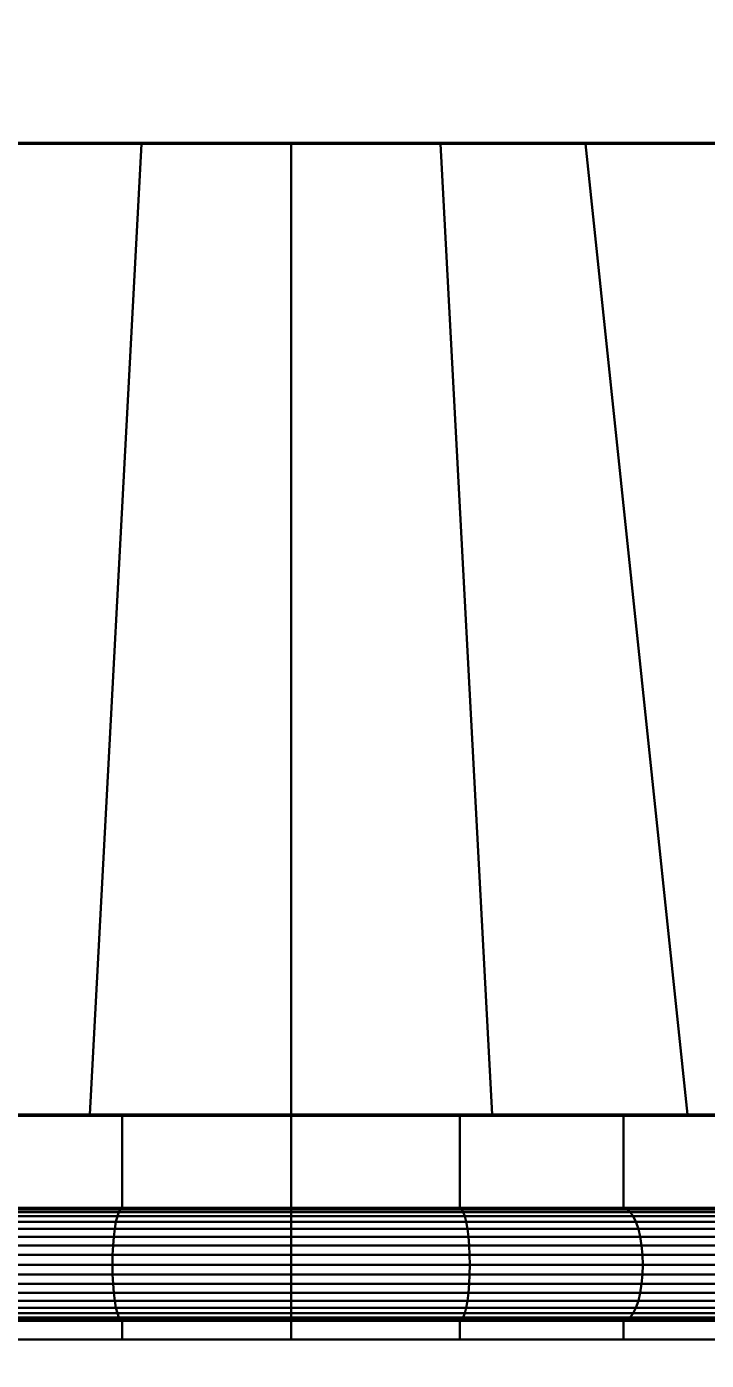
# Model space of a CAD drawing. Header units: millimetres. Extents: x 4647 to 73915, y -13612 to -8141.
# Drawn here: x 17232.52 to 17241.6, y -10366.32 to -10348.49 of the extents above; entities that cross this region are included whole.
import ezdxf

# ---------------------------------------------------------------- set-up
doc = ezdxf.new("R2010")
doc.units = ezdxf.units.MM
doc.layers.add('a_wymiary', color=250, linetype='Continuous', lineweight=9)
doc.layers.add('Konstrukcja - Ogólne', color=7, linetype='Continuous')
doc.styles.get("Standard").update_dxf_attribs({"font": 'arial.ttf'})
doc.dimstyles.new('1-100', dxfattribs={"dimtxt": 13, "dimasz": 15, "dimexe": 10, "dimexo": 20, "dimgap": 5, "dimtad": 1, "dimdec": 1, "dimrnd": 0.5, "dimtxsty": 'Standard', "dimblk": 'ARCHTICK', "dimcen": 0.09, "dimdle": 10, "dimadec": 0, "dimazin": 0, "dimtfac": 1, "dimtdec": 1, "dimtofl": 0, "dimtmove": 0, "dimatfit": 3, "dimfxl": 10, "dimfxlon": 1, "dimtolj": 1, "dimtzin": 0, "dimarcsym": 0})

# ---------------------------------------------------------------- blocks, each defined once
blk = doc.blocks.new('_ArchTick')
at = {"color": 0, "linetype": 'ByBlock', "const_width": 0.15}
blk.add_lwpolyline([(-0.5, -0.5), (0.5, 0.5)], dxfattribs=at)
blk = doc.blocks.new('*D805')
at = {"layer": 'a_wymiary', "color": 0, "lineweight": -2, "transparency": 16777216}
for p, q in [((16933.578, -10180.912), (16933.578, -10150.912)), ((18033.558, -10180.912), (18033.558, -10150.912)), ((16923.578, -10160.912), (18043.558, -10160.912))]:
    blk.add_line(p, q, dxfattribs=at)
at = {"layer": 'DEFPOINTS', "color": 0, "transparency": 16777216}
for p in [(18033.558, -10160.912), (16933.578, -10687.406), (18033.558, -10687.406)]:
    blk.add_point(p, dxfattribs=at)
at = {"layer": 'a_wymiary', "color": 0, "lineweight": -2, "transparency": 16777216, "xscale": 15, "yscale": 15, "zscale": 15, "rotation": 180}
blk.add_blockref('_ArchTick', (16933.578, -10160.912), dxfattribs=at)
at = {"layer": 'a_wymiary', "color": 0, "lineweight": -2, "transparency": 16777216, "xscale": 15, "yscale": 15, "zscale": 15}
blk.add_blockref('_ArchTick', (18033.558, -10160.912), dxfattribs=at)
at = {"layer": 'a_wymiary', "color": 0, "transparency": 16777216, "insert": (17483.568, -10149.275), "char_height": 13, "attachment_point": 5}
blk.add_mtext('\\A1;1100', dxfattribs=at)
blk = doc.blocks.new('*D806')
at = {"layer": 'a_wymiary', "color": 0, "lineweight": -2, "transparency": 16777216}
for p, q in [((17016.058, -10212.506), (17016.058, -10182.506)), ((17951.058, -10212.506), (17951.058, -10182.506)), ((17006.058, -10192.506), (17961.058, -10192.506))]:
    blk.add_line(p, q, dxfattribs=at)
at = {"layer": 'DEFPOINTS', "color": 0, "transparency": 16777216}
for p in [(17951.058, -10192.506), (17016.058, -10669.569), (17951.058, -10669.569)]:
    blk.add_point(p, dxfattribs=at)
at = {"layer": 'a_wymiary', "color": 0, "lineweight": -2, "transparency": 16777216, "xscale": 15, "yscale": 15, "zscale": 15, "rotation": 180}
blk.add_blockref('_ArchTick', (17016.058, -10192.506), dxfattribs=at)
at = {"layer": 'a_wymiary', "color": 0, "lineweight": -2, "transparency": 16777216, "xscale": 15, "yscale": 15, "zscale": 15}
blk.add_blockref('_ArchTick', (17951.058, -10192.506), dxfattribs=at)
at = {"layer": 'a_wymiary', "color": 0, "transparency": 16777216, "insert": (17483.558, -10180.864), "char_height": 13, "attachment_point": 5}
blk.add_mtext('\\A1;935', dxfattribs=at)
blk = doc.blocks.new('*D814')
at = {"layer": 'a_wymiary', "color": 0, "lineweight": -2, "transparency": 16777216}
for p, q in [((16821.814, -11160.569), (16821.814, -10292.299)), ((16841.814, -10302.299), (16811.814, -10302.299)), ((16841.814, -11150.569), (16811.814, -11150.569))]:
    blk.add_line(p, q, dxfattribs=at)
at = {"layer": 'DEFPOINTS', "color": 0, "transparency": 16777216}
for p in [(16821.814, -10302.299), (17483.568, -10302.299), (16979.421, -11150.569)]:
    blk.add_point(p, dxfattribs=at)
at = {"layer": 'a_wymiary', "color": 0, "lineweight": -2, "transparency": 16777216, "xscale": 15, "yscale": 15, "zscale": 15}
for p, rotation in [((16821.814, -10302.299), 90), ((16821.814, -11150.569), 270)]:
    blk.add_blockref('_ArchTick', p, dxfattribs=dict(at, rotation=rotation))
at = {"layer": 'a_wymiary', "color": 0, "transparency": 16777216, "insert": (16809.001, -10726.434), "char_height": 13, "attachment_point": 5, "rotation": 90}
blk.add_mtext('\\A1;848,5', dxfattribs=at)

msp = doc.modelspace()

# ---------------------------------------------------------------- linework, layer by layer
for p, q in [((17232.117, -10350.054), (17234.054, -10350.054)), ((17234.054, -10350.054), (17232.117, -10350.054)), ((17234.056, -10350.044), (17232.12, -10350.044)), ((17234.054, -10350.054), (17233.363, -10363.034)), ((17233.363, -10363.034), (17234.054, -10350.054)), ((17234.056, -10350.044), (17234.054, -10350.054)), ((17234.054, -10350.054), (17234.056, -10350.044)), ((17234.054, -10350.054), (17236.053, -10350.054)), ((17236.053, -10350.054), (17234.054, -10350.054)), ((17236.053, -10350.044), (17234.056, -10350.044)), ((17238.05, -10350.044), (17236.053, -10350.044)), ((17236.053, -10350.044), (17236.053, -10350.054)), ((17236.053, -10350.054), (17236.053, -10350.044)), ((17236.053, -10350.054), (17238.052, -10350.054)), ((17238.052, -10350.054), (17236.053, -10350.054)), ((17236.053, -10350.054), (17236.053, -10363.034)), ((17236.053, -10363.034), (17236.053, -10350.054)), ((17238.052, -10350.054), (17238.05, -10350.044)), ((17239.986, -10350.044), (17238.05, -10350.044)), ((17238.05, -10350.044), (17238.052, -10350.054)), ((17238.052, -10350.054), (17239.99, -10350.054)), ((17238.743, -10363.034), (17238.052, -10350.054)), ((17239.99, -10350.054), (17238.052, -10350.054)), ((17238.052, -10350.054), (17238.743, -10363.034)), ((17239.99, -10350.054), (17239.986, -10350.044)), ((17241.803, -10350.044), (17239.986, -10350.044)), ((17239.986, -10350.044), (17239.99, -10350.054)), ((17239.99, -10350.054), (17241.808, -10350.054)), ((17241.351, -10363.034), (17239.99, -10350.054)), ((17241.808, -10350.054), (17239.99, -10350.054)), ((17239.99, -10350.054), (17241.351, -10363.034)), ((17230.752, -10363.044), (17233.362, -10363.044)), ((17230.755, -10363.034), (17233.363, -10363.034)), ((17233.363, -10363.034), (17230.755, -10363.034)), ((17233.796, -10363.044), (17231.607, -10363.044)), ((17231.607, -10363.054), (17233.796, -10363.054)), ((17233.796, -10363.054), (17231.607, -10363.054)), ((17233.363, -10363.034), (17233.362, -10363.044)), ((17233.362, -10363.044), (17233.363, -10363.034)), ((17233.362, -10363.044), (17236.053, -10363.044)), ((17233.363, -10363.034), (17236.053, -10363.034)), ((17236.053, -10363.034), (17233.363, -10363.034)), ((17236.053, -10363.044), (17233.796, -10363.044)), ((17233.796, -10363.044), (17233.796, -10363.054)), ((17233.796, -10363.054), (17233.796, -10363.044)), ((17233.796, -10363.054), (17236.053, -10363.054)), ((17236.053, -10363.054), (17233.796, -10363.054)), ((17233.796, -10363.054), (17233.796, -10364.284)), ((17233.796, -10364.284), (17233.796, -10363.054)), ((17236.053, -10363.034), (17238.743, -10363.034)), ((17238.743, -10363.034), (17236.053, -10363.034)), ((17236.053, -10363.034), (17236.053, -10363.044)), ((17236.053, -10363.044), (17236.053, -10363.034)), ((17236.053, -10363.044), (17238.745, -10363.044)), ((17238.311, -10363.044), (17236.053, -10363.044)), ((17236.053, -10363.044), (17236.053, -10363.054)), ((17236.053, -10363.054), (17236.053, -10363.044)), ((17236.053, -10363.054), (17238.311, -10363.054)), ((17238.311, -10363.054), (17236.053, -10363.054)), ((17236.053, -10363.054), (17236.053, -10364.284)), ((17236.053, -10364.284), (17236.053, -10363.054)), ((17238.311, -10363.054), (17238.311, -10363.044)), ((17240.499, -10363.044), (17238.311, -10363.044)), ((17238.311, -10363.044), (17238.311, -10363.054)), ((17238.311, -10363.054), (17240.499, -10363.054)), ((17238.311, -10364.284), (17238.311, -10363.054)), ((17240.499, -10363.054), (17238.311, -10363.054)), ((17238.311, -10363.054), (17238.311, -10364.284)), ((17238.743, -10363.034), (17241.351, -10363.034)), ((17238.745, -10363.044), (17238.743, -10363.034)), ((17241.351, -10363.034), (17238.743, -10363.034)), ((17238.743, -10363.034), (17238.745, -10363.044)), ((17238.745, -10363.044), (17241.354, -10363.044)), ((17240.499, -10363.054), (17240.499, -10363.044)), ((17242.553, -10363.044), (17240.499, -10363.044)), ((17240.499, -10363.044), (17240.499, -10363.054)), ((17240.499, -10363.054), (17242.553, -10363.054)), ((17240.499, -10364.284), (17240.499, -10363.054)), ((17242.553, -10363.054), (17240.499, -10363.054)), ((17240.499, -10363.054), (17240.499, -10364.284)), ((17241.351, -10363.034), (17243.798, -10363.034)), ((17241.354, -10363.044), (17241.351, -10363.034)), ((17243.798, -10363.034), (17241.351, -10363.034)), ((17241.351, -10363.034), (17241.354, -10363.044)), ((17241.354, -10363.044), (17243.803, -10363.044)), ((17233.731, -10364.394), (17231.479, -10364.394)), ((17231.479, -10364.394), (17233.731, -10364.394)), ((17231.519, -10364.339), (17233.751, -10364.339)), ((17233.751, -10364.339), (17231.519, -10364.339)), ((17231.562, -10364.305), (17233.773, -10364.305)), ((17233.773, -10364.305), (17231.562, -10364.305)), ((17231.604, -10364.304), (17233.794, -10364.304)), ((17233.794, -10364.304), (17231.604, -10364.304)), ((17231.607, -10364.284), (17233.796, -10364.284)), ((17233.796, -10364.284), (17231.607, -10364.284)), ((17231.607, -10364.294), (17233.796, -10364.294)), ((17233.796, -10364.294), (17231.607, -10364.294)), ((17233.731, -10364.394), (17233.712, -10364.469)), ((17233.712, -10364.469), (17233.731, -10364.394)), ((17233.751, -10364.339), (17233.731, -10364.394)), ((17233.731, -10364.394), (17233.751, -10364.339)), ((17236.053, -10364.394), (17233.731, -10364.394)), ((17233.731, -10364.394), (17236.053, -10364.394)), ((17233.773, -10364.305), (17233.751, -10364.339)), ((17233.751, -10364.339), (17233.773, -10364.305)), ((17233.751, -10364.339), (17236.053, -10364.339)), ((17236.053, -10364.339), (17233.751, -10364.339)), ((17233.794, -10364.304), (17233.773, -10364.305)), ((17233.773, -10364.305), (17233.794, -10364.304)), ((17233.773, -10364.305), (17236.053, -10364.305)), ((17236.053, -10364.305), (17233.773, -10364.305)), ((17233.796, -10364.294), (17233.794, -10364.304)), ((17233.794, -10364.304), (17233.796, -10364.294)), ((17233.794, -10364.304), (17236.053, -10364.304)), ((17236.053, -10364.304), (17233.794, -10364.304)), ((17233.796, -10364.284), (17236.053, -10364.284)), ((17236.053, -10364.284), (17233.796, -10364.284)), ((17233.796, -10364.284), (17233.796, -10364.294)), ((17233.796, -10364.294), (17233.796, -10364.284)), ((17233.796, -10364.294), (17236.053, -10364.294)), ((17236.053, -10364.294), (17233.796, -10364.294)), ((17236.053, -10364.284), (17238.311, -10364.284)), ((17238.311, -10364.284), (17236.053, -10364.284)), ((17236.053, -10364.284), (17236.053, -10364.294)), ((17236.053, -10364.294), (17236.053, -10364.284)), ((17236.053, -10364.294), (17238.311, -10364.294)), ((17238.311, -10364.294), (17236.053, -10364.294)), ((17236.053, -10364.294), (17236.053, -10364.304)), ((17236.053, -10364.304), (17236.053, -10364.294)), ((17236.053, -10364.304), (17238.312, -10364.304)), ((17238.312, -10364.304), (17236.053, -10364.304)), ((17236.053, -10364.304), (17236.053, -10364.305)), ((17236.053, -10364.305), (17236.053, -10364.304)), ((17236.053, -10364.305), (17238.333, -10364.305)), ((17238.333, -10364.305), (17236.053, -10364.305)), ((17236.053, -10364.305), (17236.053, -10364.339)), ((17236.053, -10364.339), (17236.053, -10364.305)), ((17236.053, -10364.339), (17238.355, -10364.339)), ((17238.355, -10364.339), (17236.053, -10364.339)), ((17236.053, -10364.339), (17236.053, -10364.394)), ((17236.053, -10364.394), (17236.053, -10364.339)), ((17238.376, -10364.394), (17236.053, -10364.394)), ((17236.053, -10364.394), (17236.053, -10364.469)), ((17236.053, -10364.469), (17236.053, -10364.394)), ((17236.053, -10364.394), (17238.376, -10364.394)), ((17238.311, -10364.284), (17240.499, -10364.284)), ((17238.311, -10364.294), (17238.311, -10364.284)), ((17240.499, -10364.284), (17238.311, -10364.284)), ((17238.311, -10364.284), (17238.311, -10364.294)), ((17238.311, -10364.294), (17240.499, -10364.294)), ((17238.312, -10364.304), (17238.311, -10364.294)), ((17240.499, -10364.294), (17238.311, -10364.294)), ((17238.311, -10364.294), (17238.312, -10364.304)), ((17238.312, -10364.304), (17240.503, -10364.304)), ((17238.333, -10364.305), (17238.312, -10364.304)), ((17240.503, -10364.304), (17238.312, -10364.304)), ((17238.312, -10364.304), (17238.333, -10364.305)), ((17238.333, -10364.305), (17240.544, -10364.305)), ((17238.355, -10364.339), (17238.333, -10364.305)), ((17240.544, -10364.305), (17238.333, -10364.305)), ((17238.333, -10364.305), (17238.355, -10364.339)), ((17238.355, -10364.339), (17240.587, -10364.339)), ((17238.376, -10364.394), (17238.355, -10364.339)), ((17240.587, -10364.339), (17238.355, -10364.339)), ((17238.355, -10364.339), (17238.376, -10364.394)), ((17238.394, -10364.469), (17238.376, -10364.394)), ((17240.628, -10364.394), (17238.376, -10364.394)), ((17238.376, -10364.394), (17238.394, -10364.469)), ((17238.376, -10364.394), (17240.628, -10364.394)), ((17240.499, -10364.284), (17242.553, -10364.284)), ((17240.499, -10364.294), (17240.499, -10364.284)), ((17242.553, -10364.284), (17240.499, -10364.284)), ((17240.499, -10364.284), (17240.499, -10364.294)), ((17240.499, -10364.294), (17242.553, -10364.294)), ((17240.503, -10364.304), (17240.499, -10364.294)), ((17242.553, -10364.294), (17240.499, -10364.294)), ((17240.499, -10364.294), (17240.503, -10364.304)), ((17240.503, -10364.304), (17242.558, -10364.304)), ((17240.544, -10364.305), (17240.503, -10364.304)), ((17242.558, -10364.304), (17240.503, -10364.304)), ((17240.503, -10364.304), (17240.544, -10364.305)), ((17240.544, -10364.305), (17242.618, -10364.305)), ((17240.587, -10364.339), (17240.544, -10364.305)), ((17242.618, -10364.305), (17240.544, -10364.305)), ((17240.544, -10364.305), (17240.587, -10364.339)), ((17240.587, -10364.339), (17242.681, -10364.339)), ((17242.681, -10364.339), (17240.587, -10364.339)), ((17240.587, -10364.339), (17240.628, -10364.394)), ((17240.628, -10364.394), (17240.587, -10364.339)), ((17242.741, -10364.394), (17240.628, -10364.394)), ((17240.628, -10364.394), (17240.664, -10364.469)), ((17240.664, -10364.469), (17240.628, -10364.394)), ((17240.628, -10364.394), (17242.741, -10364.394)), ((17233.696, -10364.561), (17231.41, -10364.561)), ((17231.41, -10364.561), (17233.696, -10364.561)), ((17233.712, -10364.469), (17231.442, -10364.469)), ((17231.442, -10364.469), (17233.712, -10364.469)), ((17233.696, -10364.561), (17233.683, -10364.669)), ((17233.683, -10364.669), (17233.696, -10364.561)), ((17233.712, -10364.469), (17233.696, -10364.561)), ((17233.696, -10364.561), (17233.712, -10364.469)), ((17236.053, -10364.561), (17233.696, -10364.561)), ((17233.696, -10364.561), (17236.053, -10364.561)), ((17236.053, -10364.469), (17233.712, -10364.469)), ((17233.712, -10364.469), (17236.053, -10364.469)), ((17238.394, -10364.469), (17236.053, -10364.469)), ((17236.053, -10364.469), (17236.053, -10364.561)), ((17236.053, -10364.561), (17236.053, -10364.469)), ((17236.053, -10364.469), (17238.394, -10364.469)), ((17238.41, -10364.561), (17236.053, -10364.561)), ((17236.053, -10364.561), (17236.053, -10364.669)), ((17236.053, -10364.669), (17236.053, -10364.561)), ((17236.053, -10364.561), (17238.41, -10364.561)), ((17238.41, -10364.561), (17238.394, -10364.469)), ((17240.664, -10364.469), (17238.394, -10364.469)), ((17238.394, -10364.469), (17238.41, -10364.561)), ((17238.394, -10364.469), (17240.664, -10364.469)), ((17238.423, -10364.669), (17238.41, -10364.561)), ((17240.696, -10364.561), (17238.41, -10364.561)), ((17238.41, -10364.561), (17238.423, -10364.669)), ((17238.41, -10364.561), (17240.696, -10364.561)), ((17242.794, -10364.469), (17240.664, -10364.469)), ((17240.664, -10364.469), (17240.696, -10364.561)), ((17240.696, -10364.561), (17240.664, -10364.469)), ((17240.664, -10364.469), (17242.794, -10364.469)), ((17242.84, -10364.561), (17240.696, -10364.561)), ((17240.696, -10364.561), (17240.722, -10364.669)), ((17240.722, -10364.669), (17240.696, -10364.561)), ((17240.696, -10364.561), (17242.84, -10364.561)), ((17233.673, -10364.787), (17231.366, -10364.787)), ((17231.366, -10364.787), (17233.673, -10364.787)), ((17233.683, -10364.669), (17231.385, -10364.669)), ((17231.385, -10364.669), (17233.683, -10364.669)), ((17233.673, -10364.787), (17233.667, -10364.913)), ((17233.667, -10364.913), (17233.673, -10364.787)), ((17233.683, -10364.669), (17233.673, -10364.787)), ((17233.673, -10364.787), (17233.683, -10364.669)), ((17236.053, -10364.787), (17233.673, -10364.787)), ((17233.673, -10364.787), (17236.053, -10364.787)), ((17236.053, -10364.669), (17233.683, -10364.669)), ((17233.683, -10364.669), (17236.053, -10364.669)), ((17238.423, -10364.669), (17236.053, -10364.669)), ((17236.053, -10364.669), (17236.053, -10364.787)), ((17236.053, -10364.787), (17236.053, -10364.669)), ((17236.053, -10364.669), (17238.423, -10364.669)), ((17238.433, -10364.787), (17236.053, -10364.787)), ((17236.053, -10364.787), (17236.053, -10364.913)), ((17236.053, -10364.913), (17236.053, -10364.787)), ((17236.053, -10364.787), (17238.433, -10364.787)), ((17238.433, -10364.787), (17238.423, -10364.669)), ((17240.722, -10364.669), (17238.423, -10364.669)), ((17238.423, -10364.669), (17238.433, -10364.787)), ((17238.423, -10364.669), (17240.722, -10364.669)), ((17238.439, -10364.913), (17238.433, -10364.787)), ((17240.74, -10364.787), (17238.433, -10364.787)), ((17238.433, -10364.787), (17238.439, -10364.913)), ((17238.433, -10364.787), (17240.74, -10364.787)), ((17242.878, -10364.669), (17240.722, -10364.669)), ((17240.722, -10364.669), (17240.74, -10364.787)), ((17240.74, -10364.787), (17240.722, -10364.669)), ((17240.722, -10364.669), (17242.878, -10364.669)), ((17242.906, -10364.787), (17240.74, -10364.787)), ((17240.74, -10364.787), (17240.752, -10364.913)), ((17240.752, -10364.913), (17240.74, -10364.787)), ((17240.74, -10364.787), (17242.906, -10364.787)), ((17233.667, -10364.913), (17231.354, -10364.913)), ((17231.354, -10364.913), (17233.667, -10364.913)), ((17233.667, -10364.913), (17233.666, -10365.044)), ((17233.666, -10365.044), (17233.667, -10364.913)), ((17236.053, -10364.913), (17233.667, -10364.913)), ((17233.667, -10364.913), (17236.053, -10364.913)), ((17238.439, -10364.913), (17236.053, -10364.913)), ((17236.053, -10364.913), (17236.053, -10365.044)), ((17236.053, -10365.044), (17236.053, -10364.913)), ((17236.053, -10364.913), (17238.439, -10364.913)), ((17238.441, -10365.044), (17238.439, -10364.913)), ((17240.752, -10364.913), (17238.439, -10364.913)), ((17238.439, -10364.913), (17238.441, -10365.044)), ((17238.439, -10364.913), (17240.752, -10364.913)), ((17242.922, -10364.913), (17240.752, -10364.913)), ((17240.752, -10364.913), (17240.756, -10365.044)), ((17240.756, -10365.044), (17240.752, -10364.913)), ((17240.752, -10364.913), (17242.922, -10364.913)), ((17233.666, -10365.044), (17231.35, -10365.044)), ((17231.35, -10365.044), (17233.666, -10365.044)), ((17236.053, -10365.044), (17233.666, -10365.044)), ((17233.666, -10365.044), (17233.667, -10365.174)), ((17233.667, -10365.174), (17233.666, -10365.044)), ((17233.666, -10365.044), (17236.053, -10365.044)), ((17238.441, -10365.044), (17236.053, -10365.044)), ((17236.053, -10365.044), (17236.053, -10365.174)), ((17236.053, -10365.174), (17236.053, -10365.044)), ((17236.053, -10365.044), (17238.441, -10365.044)), ((17238.439, -10365.174), (17238.441, -10365.044)), ((17238.441, -10365.044), (17238.439, -10365.174)), ((17240.756, -10365.044), (17238.441, -10365.044)), ((17238.441, -10365.044), (17240.756, -10365.044)), ((17240.756, -10365.044), (17240.752, -10365.174)), ((17240.752, -10365.174), (17240.756, -10365.044)), ((17242.928, -10365.044), (17240.756, -10365.044)), ((17240.756, -10365.044), (17242.928, -10365.044)), ((17233.667, -10365.174), (17231.354, -10365.174)), ((17231.354, -10365.174), (17233.667, -10365.174)), ((17233.673, -10365.3), (17231.366, -10365.3)), ((17231.366, -10365.3), (17233.673, -10365.3)), ((17236.053, -10365.174), (17233.667, -10365.174)), ((17233.667, -10365.174), (17233.673, -10365.3)), ((17233.673, -10365.3), (17233.667, -10365.174)), ((17233.667, -10365.174), (17236.053, -10365.174)), ((17236.053, -10365.3), (17233.673, -10365.3)), ((17233.673, -10365.3), (17233.683, -10365.419)), ((17233.683, -10365.419), (17233.673, -10365.3)), ((17233.673, -10365.3), (17236.053, -10365.3)), ((17238.439, -10365.174), (17236.053, -10365.174)), ((17236.053, -10365.174), (17236.053, -10365.3)), ((17236.053, -10365.3), (17236.053, -10365.174)), ((17236.053, -10365.174), (17238.439, -10365.174)), ((17238.433, -10365.3), (17236.053, -10365.3)), ((17236.053, -10365.3), (17236.053, -10365.419)), ((17236.053, -10365.419), (17236.053, -10365.3)), ((17236.053, -10365.3), (17238.433, -10365.3)), ((17238.423, -10365.419), (17238.433, -10365.3)), ((17238.433, -10365.3), (17238.423, -10365.419)), ((17238.433, -10365.3), (17238.439, -10365.174)), ((17238.439, -10365.174), (17238.433, -10365.3)), ((17240.74, -10365.3), (17238.433, -10365.3)), ((17238.433, -10365.3), (17240.74, -10365.3)), ((17240.752, -10365.174), (17238.439, -10365.174)), ((17238.439, -10365.174), (17240.752, -10365.174)), ((17240.74, -10365.3), (17240.722, -10365.419)), ((17240.722, -10365.419), (17240.74, -10365.3)), ((17240.752, -10365.174), (17240.74, -10365.3)), ((17240.74, -10365.3), (17240.752, -10365.174)), ((17242.906, -10365.3), (17240.74, -10365.3)), ((17240.74, -10365.3), (17242.906, -10365.3)), ((17242.922, -10365.174), (17240.752, -10365.174)), ((17240.752, -10365.174), (17242.922, -10365.174)), ((17233.683, -10365.419), (17231.385, -10365.419)), ((17231.385, -10365.419), (17233.683, -10365.419)), ((17236.053, -10365.419), (17233.683, -10365.419)), ((17233.683, -10365.419), (17233.696, -10365.526)), ((17233.696, -10365.526), (17233.683, -10365.419)), ((17233.683, -10365.419), (17236.053, -10365.419)), ((17238.423, -10365.419), (17236.053, -10365.419)), ((17236.053, -10365.419), (17236.053, -10365.526)), ((17236.053, -10365.526), (17236.053, -10365.419)), ((17236.053, -10365.419), (17238.423, -10365.419)), ((17238.41, -10365.526), (17238.423, -10365.419)), ((17238.423, -10365.419), (17238.41, -10365.526)), ((17240.722, -10365.419), (17238.423, -10365.419)), ((17238.423, -10365.419), (17240.722, -10365.419)), ((17240.722, -10365.419), (17240.696, -10365.526)), ((17240.696, -10365.526), (17240.722, -10365.419)), ((17242.878, -10365.419), (17240.722, -10365.419)), ((17240.722, -10365.419), (17242.878, -10365.419)), ((17233.696, -10365.526), (17231.41, -10365.526)), ((17231.41, -10365.526), (17233.696, -10365.526)), ((17233.712, -10365.618), (17231.442, -10365.618)), ((17231.442, -10365.618), (17233.712, -10365.618)), ((17236.053, -10365.526), (17233.696, -10365.526)), ((17233.696, -10365.526), (17233.712, -10365.618)), ((17233.712, -10365.618), (17233.696, -10365.526)), ((17233.696, -10365.526), (17236.053, -10365.526)), ((17236.053, -10365.618), (17233.712, -10365.618)), ((17233.712, -10365.618), (17233.731, -10365.693)), ((17233.731, -10365.693), (17233.712, -10365.618)), ((17233.712, -10365.618), (17236.053, -10365.618)), ((17238.41, -10365.526), (17236.053, -10365.526)), ((17236.053, -10365.526), (17236.053, -10365.618)), ((17236.053, -10365.618), (17236.053, -10365.526)), ((17236.053, -10365.526), (17238.41, -10365.526)), ((17238.394, -10365.618), (17236.053, -10365.618)), ((17236.053, -10365.618), (17236.053, -10365.693)), ((17236.053, -10365.693), (17236.053, -10365.618)), ((17236.053, -10365.618), (17238.394, -10365.618)), ((17238.376, -10365.693), (17238.394, -10365.618)), ((17238.394, -10365.618), (17238.376, -10365.693)), ((17238.394, -10365.618), (17238.41, -10365.526)), ((17238.41, -10365.526), (17238.394, -10365.618)), ((17240.664, -10365.618), (17238.394, -10365.618)), ((17238.394, -10365.618), (17240.664, -10365.618)), ((17240.696, -10365.526), (17238.41, -10365.526)), ((17238.41, -10365.526), (17240.696, -10365.526)), ((17240.664, -10365.618), (17240.628, -10365.693)), ((17240.628, -10365.693), (17240.664, -10365.618)), ((17240.696, -10365.526), (17240.664, -10365.618)), ((17240.664, -10365.618), (17240.696, -10365.526)), ((17242.794, -10365.618), (17240.664, -10365.618)), ((17240.664, -10365.618), (17242.794, -10365.618)), ((17242.84, -10365.526), (17240.696, -10365.526)), ((17240.696, -10365.526), (17242.84, -10365.526)), ((17233.731, -10365.693), (17231.479, -10365.693)), ((17231.479, -10365.693), (17233.731, -10365.693)), ((17233.751, -10365.748), (17231.519, -10365.748)), ((17231.519, -10365.748), (17233.751, -10365.748)), ((17233.773, -10365.782), (17231.562, -10365.782)), ((17231.562, -10365.782), (17233.773, -10365.782)), ((17233.796, -10365.794), (17231.607, -10365.794)), ((17231.607, -10365.794), (17233.796, -10365.794)), ((17236.053, -10365.693), (17233.731, -10365.693)), ((17233.731, -10365.693), (17233.751, -10365.748)), ((17233.751, -10365.748), (17233.731, -10365.693)), ((17233.731, -10365.693), (17236.053, -10365.693)), ((17236.053, -10365.748), (17233.751, -10365.748)), ((17233.751, -10365.748), (17233.773, -10365.782)), ((17233.773, -10365.782), (17233.751, -10365.748)), ((17233.751, -10365.748), (17236.053, -10365.748)), ((17236.053, -10365.782), (17233.773, -10365.782)), ((17233.773, -10365.782), (17233.796, -10365.794)), ((17233.796, -10365.794), (17233.773, -10365.782)), ((17233.773, -10365.782), (17236.053, -10365.782)), ((17236.053, -10365.794), (17233.796, -10365.794)), ((17233.796, -10365.794), (17233.796, -10366.044)), ((17233.796, -10366.044), (17233.796, -10365.794)), ((17233.796, -10365.794), (17236.053, -10365.794)), ((17238.376, -10365.693), (17236.053, -10365.693)), ((17236.053, -10365.693), (17236.053, -10365.748)), ((17236.053, -10365.748), (17236.053, -10365.693)), ((17236.053, -10365.693), (17238.376, -10365.693)), ((17238.355, -10365.748), (17236.053, -10365.748)), ((17236.053, -10365.748), (17236.053, -10365.782)), ((17236.053, -10365.782), (17236.053, -10365.748)), ((17236.053, -10365.748), (17238.355, -10365.748)), ((17238.333, -10365.782), (17236.053, -10365.782)), ((17236.053, -10365.782), (17236.053, -10365.794)), ((17236.053, -10365.794), (17236.053, -10365.782)), ((17236.053, -10365.782), (17238.333, -10365.782)), ((17238.311, -10365.794), (17236.053, -10365.794)), ((17236.053, -10365.794), (17236.053, -10366.044)), ((17236.053, -10366.044), (17236.053, -10365.794)), ((17236.053, -10365.794), (17238.311, -10365.794)), ((17238.311, -10365.794), (17238.333, -10365.782)), ((17238.333, -10365.782), (17238.311, -10365.794)), ((17238.311, -10366.044), (17238.311, -10365.794)), ((17240.499, -10365.794), (17238.311, -10365.794)), ((17238.311, -10365.794), (17238.311, -10366.044)), ((17238.311, -10365.794), (17240.499, -10365.794)), ((17238.333, -10365.782), (17238.355, -10365.748)), ((17238.355, -10365.748), (17238.333, -10365.782)), ((17240.544, -10365.782), (17238.333, -10365.782)), ((17238.333, -10365.782), (17240.544, -10365.782)), ((17238.355, -10365.748), (17238.376, -10365.693)), ((17238.376, -10365.693), (17238.355, -10365.748)), ((17240.587, -10365.748), (17238.355, -10365.748)), ((17238.355, -10365.748), (17240.587, -10365.748)), ((17240.628, -10365.693), (17238.376, -10365.693)), ((17238.376, -10365.693), (17240.628, -10365.693)), ((17240.544, -10365.782), (17240.499, -10365.794)), ((17240.499, -10365.794), (17240.544, -10365.782)), ((17242.553, -10365.794), (17240.499, -10365.794)), ((17240.499, -10365.794), (17240.499, -10366.044)), ((17240.499, -10366.044), (17240.499, -10365.794)), ((17240.499, -10365.794), (17242.553, -10365.794)), ((17240.587, -10365.748), (17240.544, -10365.782)), ((17240.544, -10365.782), (17240.587, -10365.748)), ((17242.618, -10365.782), (17240.544, -10365.782)), ((17240.544, -10365.782), (17242.618, -10365.782)), ((17240.628, -10365.693), (17240.587, -10365.748)), ((17240.587, -10365.748), (17240.628, -10365.693)), ((17242.681, -10365.748), (17240.587, -10365.748)), ((17240.587, -10365.748), (17242.681, -10365.748)), ((17242.741, -10365.693), (17240.628, -10365.693)), ((17240.628, -10365.693), (17242.741, -10365.693)), ((17289.553, -10366.044), (17149.553, -10366.044)), ((17231.607, -10366.044), (17233.796, -10366.044)), ((17233.796, -10366.044), (17236.053, -10366.044)), ((17236.053, -10366.044), (17238.311, -10366.044)), ((17238.311, -10366.044), (17240.499, -10366.044)), ((17240.499, -10366.044), (17242.553, -10366.044))]:
    msp.add_line(p, q)
at = {"layer": 'Konstrukcja - Ogólne'}
for p, q in [((17234.056, -10350.044), (17232.12, -10350.044)), ((17236.053, -10350.044), (17234.056, -10350.044)), ((17238.05, -10350.044), (17236.053, -10350.044)), ((17239.986, -10350.044), (17238.05, -10350.044)), ((17241.803, -10350.044), (17239.986, -10350.044)), ((17233.362, -10363.044), (17230.752, -10363.044)), ((17236.053, -10363.044), (17233.362, -10363.044)), ((17238.745, -10363.044), (17236.053, -10363.044)), ((17241.354, -10363.044), (17238.745, -10363.044)), ((17243.803, -10363.044), (17241.354, -10363.044)), ((17233.796, -10364.294), (17231.607, -10364.294)), ((17236.053, -10364.294), (17233.796, -10364.294)), ((17238.311, -10364.294), (17236.053, -10364.294)), ((17240.499, -10364.294), (17238.311, -10364.294)), ((17242.553, -10364.294), (17240.499, -10364.294))]:
    msp.add_line(p, q, dxfattribs=at)
at = {"layer": 'Konstrukcja - Ogólne', "color": 161, "lineweight": 25}
msp.add_line((17149.553, -10366.044), (17289.553, -10366.044), dxfattribs=at)

# ---------------------------------------------------------------- dimensions: what is measured, and where the dimension line sits
at = {"layer": 'a_wymiary'}
for base, p1, p2, picture, middle in [((18033.558, -10160.912), (16933.578, -10687.406), (18033.558, -10687.406), '*D805', (17483.568, -10149.275)), ((17951.058, -10192.506), (17016.058, -10669.569), (17951.058, -10669.569), '*D806', (17483.558, -10180.864))]:
    dim = msp.add_linear_dim(base=base, p1=p1, p2=p2, dimstyle='1-100', override={"dimfxl": 20}, dxfattribs=at)
    dim.commit()
    dim.dimension.update_dxf_attribs({"geometry": picture, "text_midpoint": middle})
dim = msp.add_linear_dim(base=(16821.814, -10302.299), p1=(16979.421, -11150.569), p2=(17483.568, -10302.299), angle=90, dimstyle='1-100', override={"dimfxl": 20}, dxfattribs=at)
dim.commit()
dim.dimension.update_dxf_attribs({"geometry": '*D814', "text_midpoint": (16809.001, -10726.434)})

doc.saveas('drawing.dxf')
